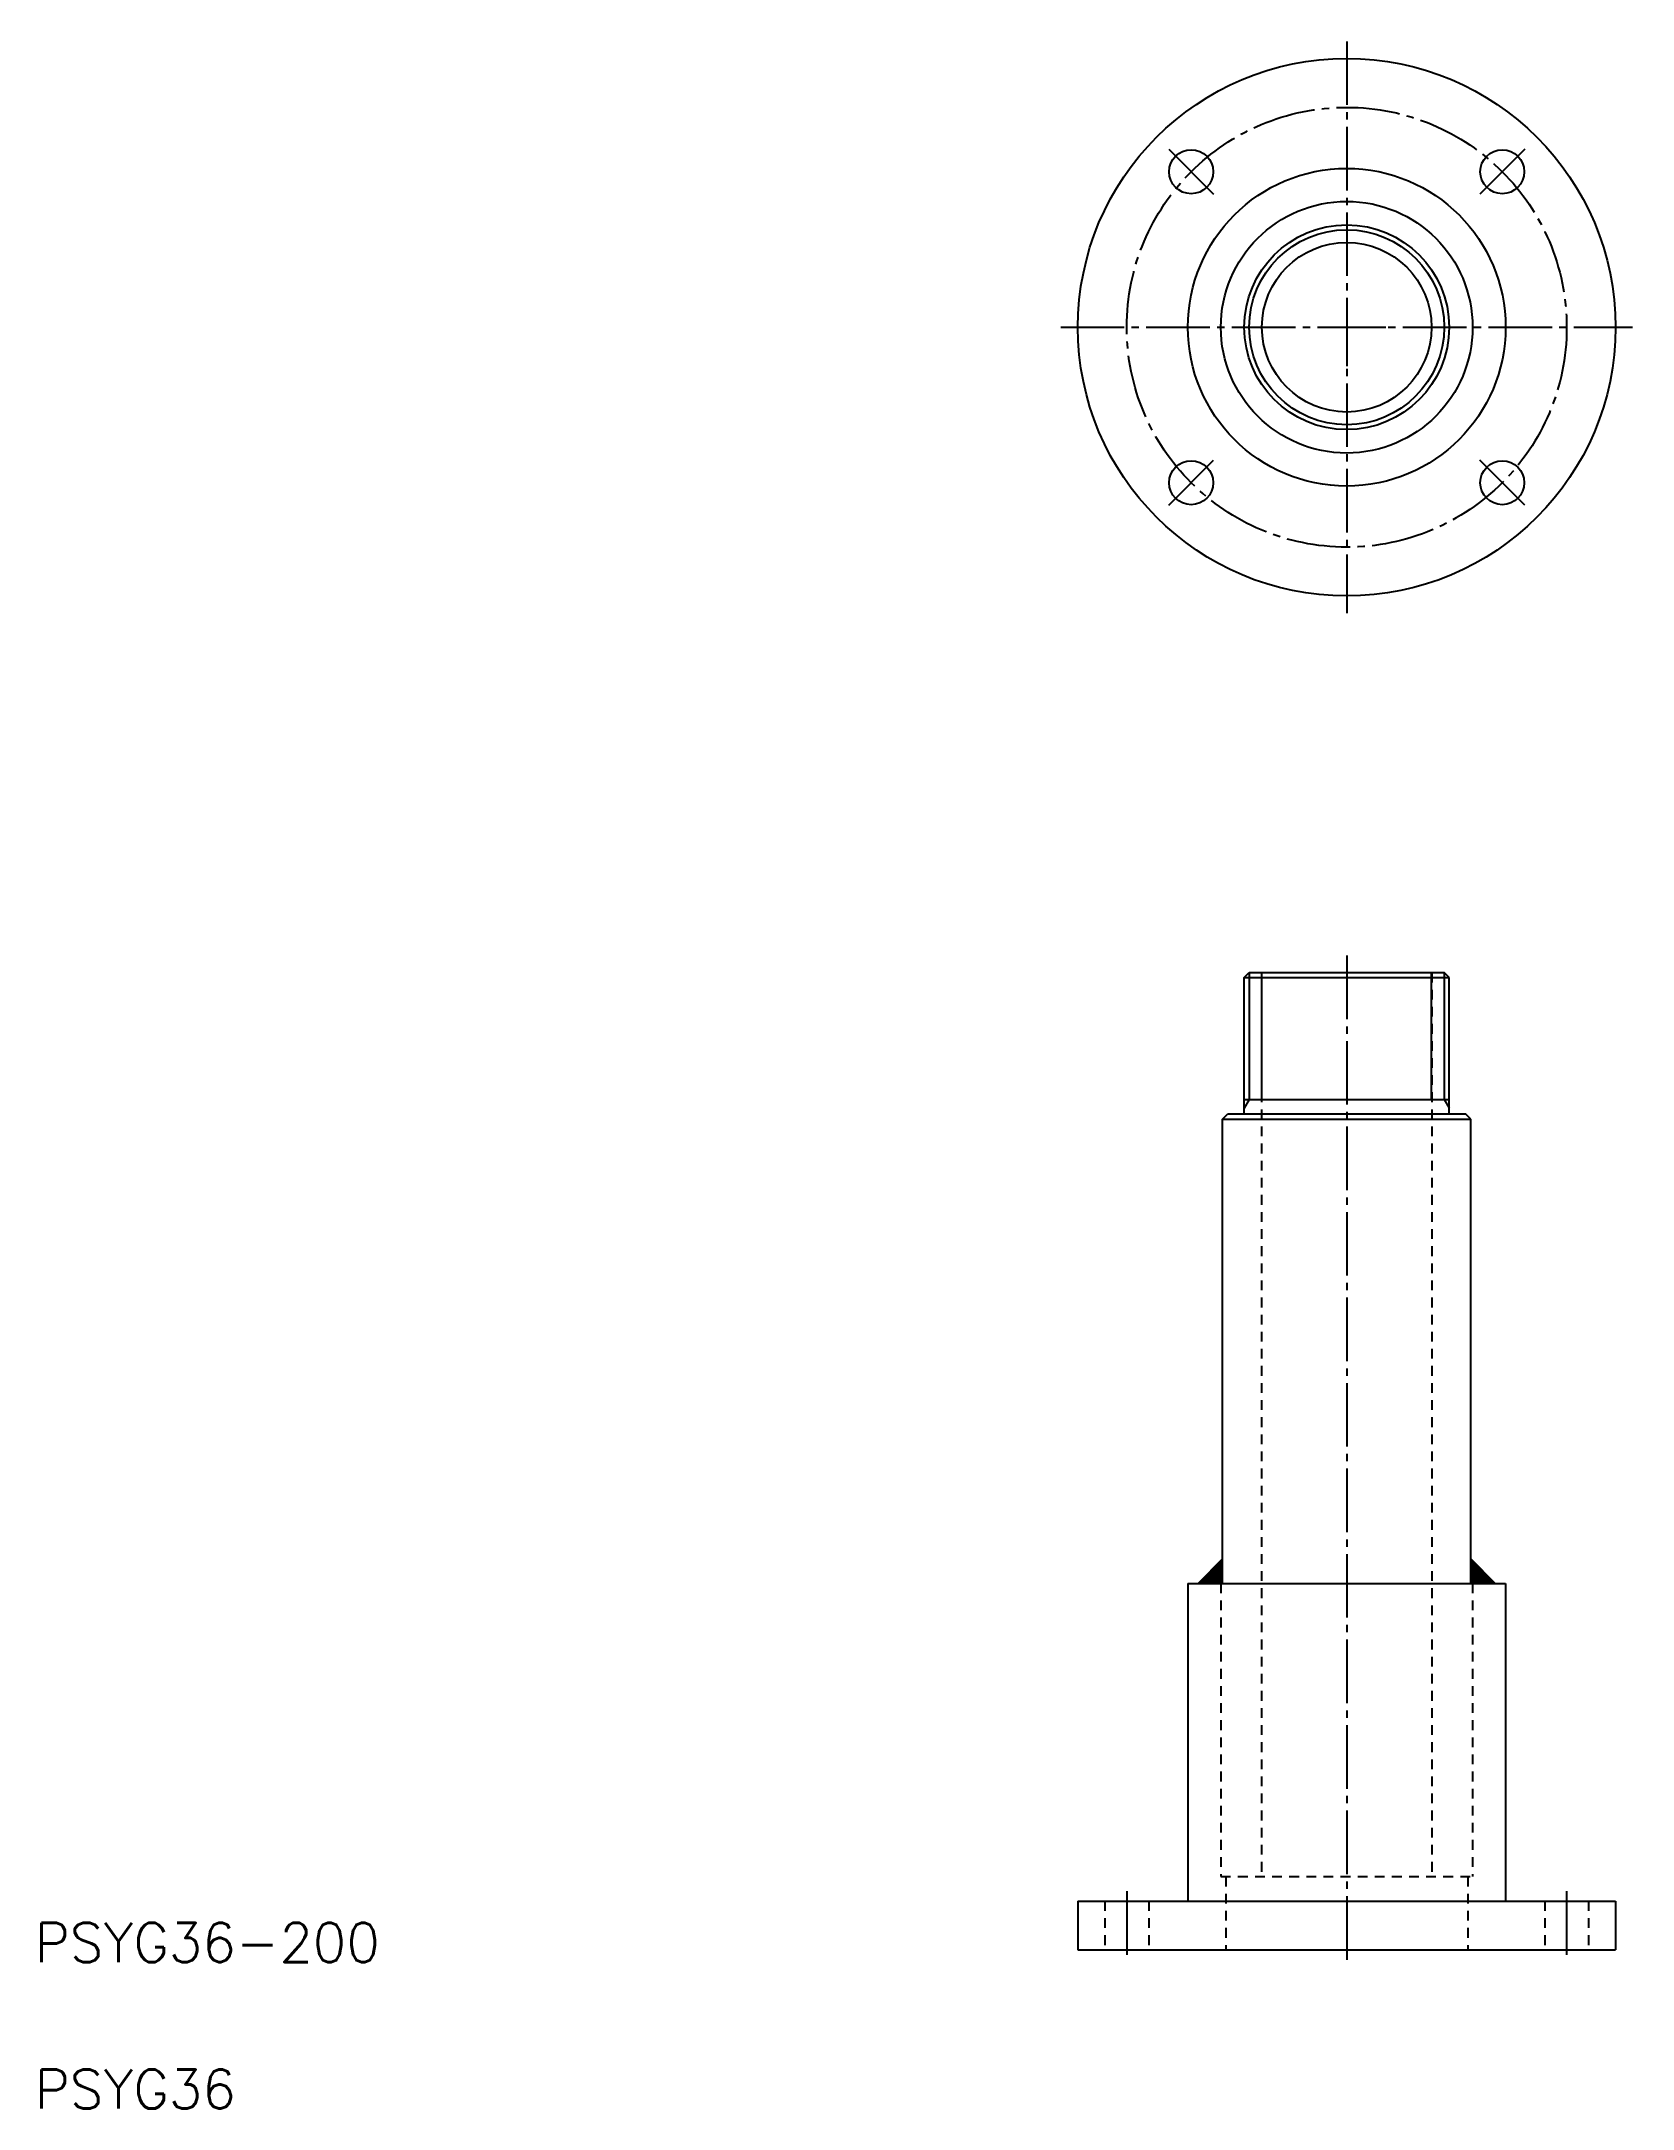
# Model space of a CAD drawing. Extents: x -12 to 313, y 82 to 505.
import ezdxf

# ---------------------------------------------------------------- set-up
doc = ezdxf.new("R2010")
doc.units = 0
doc.linetypes.add('CENTER', pattern=[17.5, 13, -1.5, 1.5, -1.5])
doc.linetypes.add('DASHED', pattern=[3.5, 2, -1.5])
doc.layers.get('0').update_dxf_attribs({"linetype": 'CONTINUOUS'})
doc.layers.add('CENTER', color=1, linetype='CENTER')
doc.styles.get("Standard").update_dxf_attribs({"font": 'txt.shx', "bigfont": '@extfont2.shx'})

# ---------------------------------------------------------------- blocks, each defined once
blk = doc.blocks.new('*U2')
at = {"color": 3, "linetype": 'CONTINUOUS'}
for p, q in [((229.24, 194.45), (224.24, 189.45)), ((229.24, 189.45), (229.24, 194.45)), ((280.04, 194.45), (280.04, 189.45)), ((285.04, 189.45), (280.04, 194.45)), ((224.24, 189.45), (229.24, 189.45)), ((280.04, 189.45), (285.04, 189.45))]:
    blk.add_line(p, q, dxfattribs=at)
for points in [[(229.24, 194.45), (224.24, 189.45), (229.24, 189.45)], [(280.04, 194.45), (280.04, 189.45), (285.04, 189.45)], [(224.24, 189.45), (224.24, 189.45), (229.24, 189.45)], [(280.04, 189.45), (280.04, 189.45), (285.04, 189.45)]]:
    blk.add_solid(points, dxfattribs=at)

msp = doc.modelspace()

# ---------------------------------------------------------------- linework, layer by layer
at = {"color": 7, "linetype": 'CONTINUOUS'}
for p, q in [((233.68, 313.45), (234.68, 314.45)), ((233.68, 285.45), (233.68, 313.45)), ((233.68, 313.45), (275.59, 313.45)), ((234.68, 314.45), (274.59, 314.45)), ((275.59, 313.45), (274.59, 314.45)), ((275.59, 285.45), (275.59, 313.45)), ((233.68, 288.45), (275.59, 288.45)), ((229.24, 284.45), (230.24, 285.45)), ((229.24, 189.45), (229.24, 284.45)), ((229.24, 284.45), (280.04, 284.45)), ((279.04, 285.45), (230.24, 285.45)), ((280.04, 284.45), (279.04, 285.45)), ((280.04, 189.45), (280.04, 284.45)), ((229.24, 194.45), (224.24, 189.45)), ((280.04, 194.45), (285.04, 189.45)), ((222.14, 189.45), (287.14, 189.45)), ((222.14, 189.45), (222.14, 124.45)), ((287.14, 189.45), (287.14, 124.45)), ((199.64, 124.45), (309.64, 124.45)), ((199.64, 124.45), (199.64, 114.45)), ((309.64, 124.45), (309.64, 114.45)), ((199.64, 114.45), (309.64, 114.45))]:
    msp.add_line(p, q, dxfattribs=at)
at = {"color": 3}
for p, q in [((234.68, 314.45), (234.68, 288.45)), ((237.28, 288.45), (237.28, 314.45)), ((271.99, 288.45), (271.99, 314.45)), ((274.59, 314.45), (274.59, 288.45)), ((234.68, 288.45), (233.68, 286.72)), ((274.59, 288.45), (275.59, 286.72))]:
    msp.add_line(p, q, dxfattribs=at)
at = {"color": 3, "linetype": 'DASHED'}
for p, q in [((237.24, 314.45), (237.24, 129.45)), ((272.04, 314.45), (272.04, 129.45)), ((228.89, 189.45), (228.89, 129.45)), ((280.39, 189.45), (280.39, 129.45)), ((228.89, 129.45), (280.39, 129.45)), ((229.89, 129.45), (229.89, 114.45)), ((279.39, 129.45), (279.39, 114.45)), ((205.14, 124.45), (205.14, 114.45)), ((214.14, 124.45), (214.14, 114.45)), ((295.14, 124.45), (295.14, 114.45)), ((304.14, 124.45), (304.14, 114.45))]:
    msp.add_line(p, q, dxfattribs=at)
at = {"color": 7, "linetype": 'CONTINUOUS'}
for centre, radius in [((254.64, 446.52), 55), ((222.82, 478.34), 4.5), ((286.46, 478.34), 4.5), ((254.64, 446.52), 32.5), ((254.64, 446.52), 25.75), ((254.64, 446.52), 20.95), ((254.64, 446.52), 17.35), ((222.82, 414.7), 4.5), ((286.46, 414.7), 4.5)]:
    msp.add_circle(centre, radius, dxfattribs=at)
at = {"color": 3}
msp.add_circle((254.64, 446.52), 19.95, dxfattribs=at)
at = {"layer": 'CENTER', "color": 1, "linetype": 'CENTER'}
for p, q in [((254.64, 505.02), (254.64, 388.02)), ((218.22, 482.94), (227.41, 473.75)), ((291.05, 482.94), (281.86, 473.75)), ((196.14, 446.52), (313.14, 446.52)), ((258.64, 446.52), (262.64, 446.52)), ((254.64, 442.52), (254.64, 438.52)), ((218.22, 410.11), (227.41, 419.3)), ((291.05, 410.11), (281.86, 419.3)), ((254.64, 317.95), (254.64, 110.95)), ((209.64, 126.45), (209.64, 112.45)), ((299.64, 126.45), (299.64, 112.45))]:
    msp.add_line(p, q, dxfattribs=at)
msp.add_circle((254.64, 446.52), 45, dxfattribs=at)

# ---------------------------------------------------------------- block references
at = {"color": 3, "linetype": 'CONTINUOUS'}
msp.add_blockref('*U2', (0, 0), dxfattribs=at)

# ---------------------------------------------------------------- texts
for s, p in [('PSYG36-200', (-13.79, 111.97)), ('PSYG36', (-13.79, 81.97))]:
    msp.add_text(s, height=8).set_placement(p)

doc.saveas('drawing.dxf')
